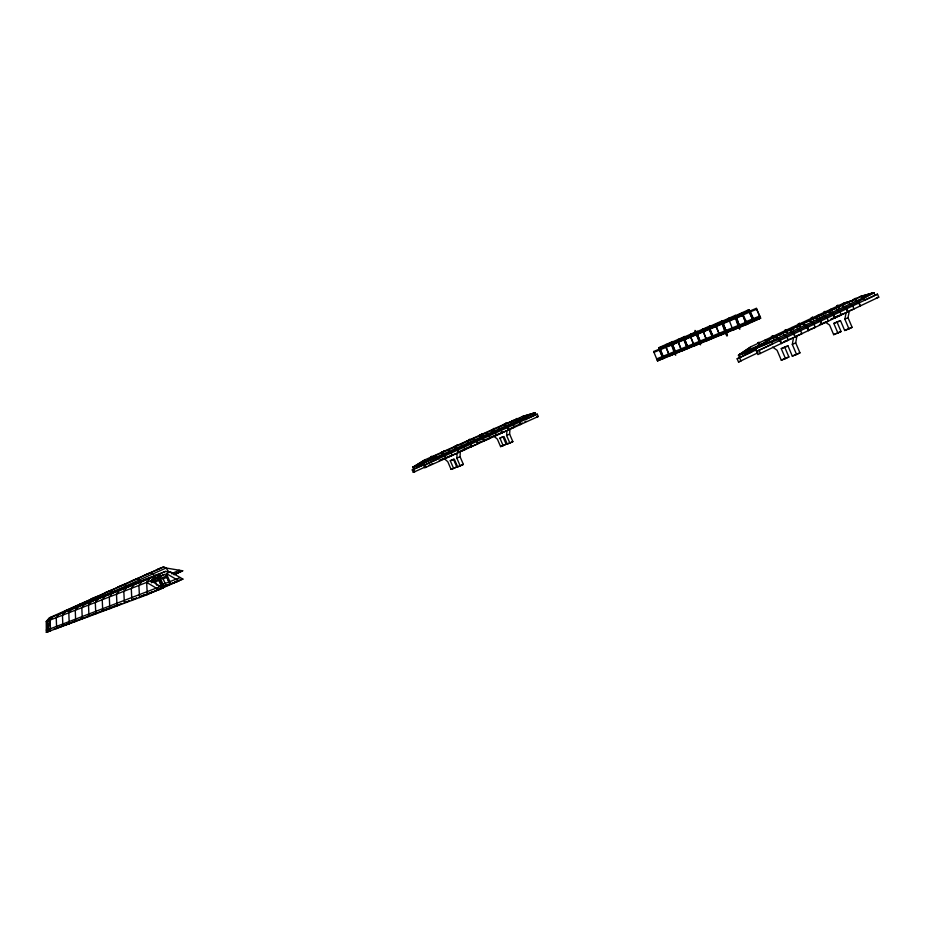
<?xml version="1.0" encoding="UTF-8"?>
<svg xmlns="http://www.w3.org/2000/svg" width="925" height="925" viewBox="0 0 925 925"><rect width="100%" height="100%" fill="white"/><g stroke="black" fill="none" stroke-linecap="round" stroke-linejoin="round"><path stroke-width="1.39" d="M460.303 451.793L460.037 456.672L463.367 464.408L460.188 465.876L456.846 458.129L457.112 453.238L445.353 457.933M509.964 429.304L509.606 434.091L512.855 441.63L509.837 443.017L506.588 435.467L506.946 430.668L496.297 434.935M772.618 347.095L777.069 350.251L781.301 360.195L785.51 358.623L781.267 348.656L788.042 346.066L792.297 356.09L796.575 354.495L792.309 344.447L793.477 337.833L784.435 341.325M796.575 354.495L799.952 352.841L795.697 342.817L796.876 336.214M735.514 316.419L735.167 315.795C736.277 324.201 744.845 340.423 735.514 317.437L722.598 322.813C733.143 347.95 723.188 329.242 722.39 321.125L721.905 321.333C722.749 328.953 732.75 349.384 722.252 322.952L709.567 328.236L713.441 338.099L708.885 326.768L709.163 329.416L712.955 338.296L709.232 328.375L712.481 335.995M711.325 328.063L709.648 326.086L696.12 332.098C710.018 370.624 685.413 306.221 699.531 341.302L662.832 356.345M696.433 332.722L696.12 332.098M825.204 322.039L829.598 325.057L833.668 334.665L837.888 333.069L833.807 323.438L840.582 320.825L844.687 330.514L848.965 328.895L844.849 319.183L846.109 312.731L834.466 317.263M848.965 328.895L852.122 327.346L848.017 317.657L849.277 311.228M697.08 331.335L698.745 333.289L697.08 331.335L683.587 337.336L683.853 339.938L687.576 348.656L683.922 338.908L684.13 339.81M685.992 338.608L684.743 336.492L671.284 342.47C672.278 350.517 680.476 365.803 671.619 344.031L659.837 348.945L663.121 356.217M671.573 343.083L671.284 342.47M679.47 340.365L679.956 341.117L673.839 343.649L672.637 341.556L659.201 347.511L659.456 350.066L663.109 358.634L659.386 349.13L663.56 358.449L660.045 349.823M674.001 343.591L672.891 342.158L659.039 348.309L659.918 347.939L659.907 349.881L659.201 347.511M151.931 581.779L152.613 579.744L164.419 574.46L167.321 575.732L151.688 581.837M759.252 318.801L760.211 317.09M670.405 354.599L670.163 355.188L760.662 318.165L756.315 308.349L749.689 311.112L750.198 311.91M49.73 617.657L46.25 621.542L146.67 582.403L149.688 578.46L165.436 571.419L170.281 571.835L182.907 579.096L147.272 594.648L46.331 632.33L46.25 621.542L49.73 617.657L160.43 568.204M149.688 578.46L52.933 616.674L50.123 620.212L48.146 629.624L46.308 630.087L46.782 629.705M47.984 620.536L50.181 617.912M52.933 616.674L49.742 617.865L46.678 621.484L46.793 632.318M46.331 632.33L48.204 631.139M148.636 593.619L148.243 593.723M140.438 596.706L141.872 596.174M132.876 599.562L134.749 598.857M125.453 602.36L127.292 601.655M104.143 610.338L102.976 610.743M97.021 612.824L95.691 613.483M811.479 318.281L751.169 346.609L738.508 355.165L741.018 361.039L738.52 361.999L737.156 358.796L756.153 349.847M751.169 346.609L738.508 355.165C752.592 352.032 763.032 342.088 775.855 336.422L776.769 338.55L791.037 331.855L793.234 334.087L793.997 333.763M854.642 299.307L861.244 296.243L862.1 298.255L864.239 298.891L864.771 300.151L877.478 294.162L878.75 297.168L757.876 354.576L755.343 348.621L769.068 339.614L775.855 336.422M77.168 620.548L77.977 620.236M65.236 625.046L64.773 625.138M423.87 464.662L412.249 469.9L413.313 472.363L414.782 471.773L412.828 467.264L424.899 459.864L505.975 423.488M424.899 459.864L412.828 467.264L422.748 463.275L435.166 455.713L492.308 430.067L495.129 433.143M444.948 455.805L443.931 455.031L422.748 463.275L435.49 455.586L436.195 457.239L437.583 457.887L438.034 458.916L423.65 465.344L425.153 464.743L537.228 414.146L538.234 416.493L424.725 467.83L422.748 463.275L434.565 457.956M174.004 574.795L182.688 570.806L166.118 568.019L163.69 566.898L64.889 611.136L165.436 571.419M781.301 360.195L784.678 358.542M833.668 334.665L835.772 333.636M785.51 358.623L788.886 356.969L784.666 347.025L788.042 345.73M837.888 333.069L841.045 331.532L836.963 321.912L840.362 320.605M792.297 356.09L799.952 352.841M844.687 330.514L847.843 328.965M792.309 344.447L795.697 342.817M844.849 319.183L848.017 317.657M781.267 348.656L784.666 347.025M833.807 323.438L836.963 321.912M862.1 298.255L873.847 292.67L874.911 295.168M780.284 340.273L779.509 340.597L778.942 339.267L755.343 348.621L770.513 341.556L772.155 342.481L772.722 343.822L756.5 351.327L759.055 350.344L877.478 294.162M738.52 361.999L758.038 352.714M761.761 345.603L751.077 350.656L738.508 355.165L758.327 345.742M806.161 326.375L804.53 325.484L791.372 331.705L793.014 332.607L806.161 326.375L806.716 327.693L807.479 327.369M820.729 321.079L819.978 321.403L817.793 319.217L804.866 325.322L807.051 327.531M818.128 319.067L843.658 307.007L845.808 309.147L846.56 308.834M868.933 294.994L873.847 292.67L861.244 296.243L843.265 304.66M777.254 337.741L779.613 338.712L781.648 343.476M788.759 329.635L790.147 329.092L791.048 331.208L793.349 332.225L795.35 336.943M804.484 324.895L806.831 325.843L808.82 330.514M817.758 318.628L820.082 319.564L822.059 324.212M828.569 310.927L829.956 310.372L830.835 312.442L833.113 313.402L835.067 318.003M841.392 304.892L842.779 304.348L843.646 306.395L845.924 307.343L847.855 311.898M853.995 298.972L855.382 298.417L856.249 300.452L858.516 301.377L860.435 305.909M777.647 338.18L779.278 339.105L792.667 332.769M806.496 326.224L819.423 320.108M833.749 314.905L832.997 315.228L832.454 313.933L819.747 319.946L820.302 321.252M804.207 323.033L829.424 311.216L830.303 313.274L832.778 313.783L845.265 307.875M859.14 302.857L858.4 303.18L857.868 301.908L845.589 307.724L843.97 306.857L873.847 292.67L860.701 296.451M775.023 336.099L776.41 335.555L777.312 337.694M776.41 335.555L776.965 337.856L779.613 338.712M790.147 329.092L790.84 331.913M802.264 323.288L803.652 322.744L804.542 324.848M803.652 322.744L804.207 324.999L806.831 325.843M815.526 317.055L816.914 316.512L817.804 318.593M816.914 316.512L817.469 318.743L820.082 319.564M829.956 310.372L830.511 312.592L833.113 313.402M842.779 304.348L843.438 307.077M855.382 298.417L856.03 301.122L858.18 301.758L873.847 292.67L866.043 295.746M775.67 336.469L789.603 329.947L791.037 331.855M789.407 330.005L803.108 323.6L804.53 325.484M816.174 317.402L842.247 305.181L843.658 307.007M829.216 311.274L842.247 305.181M789.603 329.947L776.202 336.261L777.116 338.388M789.938 329.797L803.108 323.6M758.673 345.568L760.917 344.516M791.326 331.104L790.702 331.37L793.349 332.225M830.511 312.592L831.112 312.326M843.935 306.279L843.334 306.545L845.924 307.343M856.527 300.336L855.937 300.59L858.516 301.377M757.656 342.897L759.009 342.366L760.13 345.002L759.367 345.326L758.477 343.221M771.381 336.457L772.733 335.925L773.855 338.538M784.874 330.132L786.227 329.601L787.325 332.191M798.136 323.912L799.489 323.368L800.252 326.097L799.489 323.368M811.167 317.784L812.532 317.252L813.607 319.807M823.99 311.771L825.031 311.39M836.593 305.863L837.946 305.319L839.01 307.828M759.009 342.366L759.795 345.164M772.733 335.925L773.508 338.7M812.532 317.252L813.283 319.958M837.946 305.319L838.697 307.979M812.323 317.922L837.437 306.14M853.012 300.486L843.808 303.134L836.905 306.337M755.343 348.621L770.513 341.556M444.046 458.453L447.781 461.702L451.099 469.38L456.788 466.952L453.458 459.262L450.278 460.719L453.608 468.42L456.788 466.952M490.238 437.548L493.638 435.999L497.373 439.132L500.598 446.613L506.16 444.231L502.934 436.75L499.916 438.115L503.142 445.619L506.16 444.231M450.278 460.719L454.314 459.124L457.655 466.859L463.367 464.408M499.916 438.115L504.009 436.496L507.258 444.023L512.855 441.63M171.657 573.708L179.253 570.228M424.378 464.442L412.249 469.9M535.668 414.782L525.169 419.58L522.347 416.562L534.823 412.828L535.668 414.782L537.228 414.146M745.804 324.305L733.016 330.109L729.097 320.108L729.178 321.091M739.954 327.277L736.022 317.217M760.662 318.165L746.463 324.629L742.497 314.523L745.677 322.397L699.867 341.163M456.846 458.129L460.037 456.672M506.588 435.467L509.606 434.091M422.667 463.76L412.828 467.264L424.043 462.188M114.18 606.233L110.399 607.945L115.29 606.095M706.006 338.654L703.058 330.942L706.897 340.758L718.39 335.555M712.967 335.787L709.648 329.208M742.729 315.46L653.859 352.39L653.651 351.512L657.502 360.912L668.914 355.755M718.933 333.358L716.17 326.49M683.598 349.638L669.515 356.009L665.769 346.47L668.775 353.905M725.524 330.641L722.171 321.969M160.557 586.485L48.146 629.624L50.517 631.035L50.123 620.212L50.944 617.449L47.973 621.033L48.193 631.879M180.259 577.57L158.672 585.999M745.747 321.784L759.749 316.015L759.494 318.188L746.047 323.681L746.302 321.53M413.313 472.363L426.217 466.524M428.807 465.344L432.669 463.598M442.844 458.997L439.259 460.615L452.302 455.424L450.544 452.047C448.949 451.805 447.469 447.85 448.833 451.527M459.632 451.4L464.512 449.192M465.714 448.637L469.357 446.995M478.086 443.04L481.671 441.422M484.353 440.208L489.105 438.057M511.039 428.125L522.301 423.026M694.455 345.268L681.748 351.026L677.967 341.394L681.008 348.887M738.682 325.265L735.433 316.442M139.698 596.891L143.583 595.133M688.177 348.401L684.246 338.781L696.456 333.694M745.538 322.455L747.886 323.97L657.502 360.912M706.931 340.169L694.201 345.938L690.397 336.214L693.461 343.788M151.284 592.231L147.387 594L154.221 591.422L152.058 592.335M160.395 588.103L162.997 586.924L159.435 578.819L156.556 577.547L153.723 579.073M732.6 329.693L719.835 335.486L715.811 325.635M412.828 467.264L429.697 459.667M443.098 453.655L444.428 454.614L446.012 458.268M454.776 446.451L455.482 448.082L457.297 448.81L458.869 452.452M467.483 440.739L468.189 442.37L469.993 443.087L471.553 446.706M481.197 436.519L482.526 437.444L484.076 441.028M493.557 430.958L494.887 431.871L496.424 435.432M504.599 424.089L505.281 425.673L507.085 426.367L508.611 429.917M517.792 420.054L519.122 420.944L520.636 424.471M436.195 457.239L455.724 448.463L457.817 450.001M454.707 446.96L455.412 448.59L534.823 412.828L522.671 416.435L491.984 430.194L492.678 431.802M524.336 417.545L534.823 412.828L518.925 421.222L517.237 420.759L516.532 419.175M523.342 418.007L534.823 412.828L527.088 415.972M63.987 625.427L67.617 623.797M71.491 622.513L75.145 620.86M444.428 454.614L445.688 458.418M455.655 448.012L457.297 448.81M469.993 443.087L471.241 446.844M482.526 437.444L483.763 441.167M493.256 431.096L494.887 431.871M505.281 425.673L507.085 426.367M516.104 418.886L516.948 418.539L519.122 420.944M657.201 358.634L656.634 358.888L662.67 356.403M442.774 453.805L444.254 454.88L456.8 449.226M456.048 448.313L457.123 449.076L469.495 443.503L470.501 444.266M483.035 438.612L482.029 437.849L469.819 443.353L468.351 442.3M495.384 433.039L494.389 432.276L482.341 437.71L480.884 436.658M494.702 432.137L506.588 426.783L507.582 427.535M519.619 422.101L518.636 421.349L506.888 426.645L505.2 426.182L504.495 424.587M94.755 613.46L91.032 615.148L92.87 614.628M687.113 346.378L684.28 339.741M107.173 608.87L103.311 610.373M700.156 341.036L697.149 334.399M161.181 576.159L152.07 579.767M153.631 578.853L161.482 575.778L153.446 579.293M431.108 456.58L431.917 456.256L432.472 458.43M443.931 450.833L444.416 450.648M456.58 445.156L457.077 444.971M469.067 439.56L469.877 439.225L470.744 441.213M481.382 434.033L482.203 433.698L483.058 435.675M493.534 428.576L494.054 428.379M505.536 423.199L506.067 422.991M520.359 418.262L505.663 423.615M516.948 418.539L518.636 421.349M422.748 463.275L436.507 457.112M134.819 583.548L119.452 590.404L116.492 594.22L117.036 606.025M735.167 315.795L748.764 309.736L752.719 317.055M698.144 333.543L697.508 332.85L698.005 333.613M142.253 580.599L126.794 587.502L123.823 591.352L124.378 603.262M698.468 333.416L698.121 332.595M735.687 315.945L734.982 315.494L736.173 315.737L721.743 322.166L722.668 321.773L725.882 330.502L722.968 323.669M149.838 577.605L134.275 584.542L131.292 588.427L131.859 600.452M716.817 324.802L717.314 325.577L711.186 328.121L710.689 327.358M672.07 343.846L675.689 353.5L671.966 344.863L675.238 351.246L672.001 342.897L671.122 343.279L685.425 336.92L684.546 337.301L685.529 338.804M723.003 322.224L723.362 323.068M723.986 322.802L723.489 322.027M697.866 333.671L696.883 332.156L697.762 331.774L683.425 338.145L684.315 337.764L684.315 339.741L683.587 337.336M736.901 317.437L736.393 316.651L737.04 317.368M709.232 328.375L696.791 333.555L700.618 343.325L696.86 334.526L696.86 332.526L695.958 332.919L710.331 326.525L709.429 326.907L710.423 328.444M735.514 317.437L735.595 318.42M749.828 312.049L749.181 311.32L752.464 319.021L748.545 310.592L749.47 310.199L735.005 316.639L735.942 316.234L739.179 325.057L736.393 318.084M724.125 322.733L723.13 321.183L722.228 321.576L723.223 323.126L723.847 322.86M756.315 308.349L759.61 316.084M737.179 317.31L735.757 315.934M147.272 594.648L146.67 582.403L150.636 580.634L163.193 588.046L159.586 589.144M155.701 590.867L155.111 590.832L170.917 583.929L166.373 573.581L170.281 571.835L172.177 573.778M86.395 602.73L71.664 609.286L68.808 612.893L69.236 623.993M92.951 600.128L78.128 606.731L75.26 610.373L75.7 621.565M99.623 597.492L84.707 604.129L81.828 607.806L82.279 619.091M659.49 348.124L673.319 341.972L672.44 342.342L673.412 343.846M106.41 594.798L91.402 601.481L88.511 605.181L88.985 616.57M708.885 326.768L722.437 320.744L723.13 321.183L708.723 327.589L709.637 327.196L709.938 329.08M667.804 346.17L667.318 345.43L667.942 346.112M721.905 321.333L735.479 315.298M127.523 586.438L112.249 593.249L109.3 597.041L109.821 608.731M685.807 338.677L685.182 337.983L685.668 338.747M61.258 626.317L62.276 626.121M61.339 626.514L63.212 625.728L58.576 627.462M68.45 623.566L70.277 623.057M66.01 624.745L69.479 623.357M73.538 621.912L75.862 620.952L72.266 622.305M87.898 616.223L88.962 616.015L87.008 616.836M93.714 614.316L94.616 613.691M108.41 608.488L109.427 608.072M108.502 608.696L109.52 608.268M115.602 606.025L117.07 605.424M163.875 586.346L165.043 586.103M145.341 594.821L146.416 594.37L140.184 596.718M151.954 592.116L153.134 591.873M672.637 341.556L672.868 342.158M684.743 336.492L686.13 338.55M709.648 326.086L710.851 328.259M722.437 320.744L723.708 322.929M748.764 309.736L748.267 309.956C752.303 313.54 756.083 327.762 750.337 311.841M736.173 315.737L735.259 316.13L736.265 317.703L756.823 309.147M667.318 345.43L672.059 343.453M685.321 337.926L673.516 342.84L674.152 343.533M697.647 332.792L685.633 337.798L686.269 338.492M697.982 332.653L710.215 327.554L710.562 328.387M710.55 327.415L721.766 322.744M723.35 322.085L736.046 316.789L736.404 317.645M736.393 316.651L749.331 311.262M653.651 351.512L659.537 349.06M671.932 343.903L683.922 338.908M735.872 317.287L742.497 314.523M668.96 345.696L672.544 344.192M680.985 340.689L690.998 336.527M696.953 334.041L692.039 336.087L691.553 335.336L692.178 336.029M698.282 333.486L710.897 328.248L709.914 326.71M718.413 325.126L722.263 323.519M725.096 322.339L735.282 318.108M746.036 322.675L759.483 317.159M668.995 355.697L657.062 359.894L746.001 323.542L747.273 323.738M512.068 420.748L520.683 418.181M503.755 424.425L504.9 423.951L505.755 425.465M516.855 419.048L516.231 419.314L516.647 420.991M504.183 424.714L504.819 424.448L505.501 426.043M481.497 434.461L482.122 434.195M479.185 435.455L480.329 434.981L481.023 436.588M466.663 441.075L467.796 440.601L468.501 442.219M469.172 439.988L469.796 439.722M479.624 435.756L480.248 435.478M473.531 438.485L476.629 441.502L477.682 443.931L465.772 448.683M453.955 446.775L455.1 446.301L455.805 447.931M467.09 441.375L468.108 442.867L468.744 442.601M444.035 451.273L444.671 451.007M441.086 452.556L442.219 452.082L442.936 453.724M431.212 457.031L431.848 456.765L432.553 458.384M441.514 452.868L442.15 452.591M481.266 436.958L480.63 437.236L479.936 435.629M454.834 448.822L454.383 447.087L455.019 446.81L455.724 448.44M443.179 454.106L442.532 454.383L441.826 452.741M157.204 569.511L163.69 566.898M425.916 461.378L429.651 459.864M524.81 421.892L526.348 421.28M536.673 417.129L538.234 416.493M144.277 575.246L150.706 572.668L153.122 573.801L155.261 576.957M131.211 581.05L137.571 578.495L139.964 579.663L141.398 581.779M508.831 429.524L514.497 427.246L512.785 423.985C511.19 423.812 509.744 419.95 511.062 423.523M490.377 437.548L502.379 432.738L500.668 429.454C499.072 429.269 497.615 425.373 498.945 428.98M117.972 586.924L124.262 584.403L126.656 585.583M478.156 443.075L490.111 438.3L488.388 434.981C486.793 434.785 485.324 430.888 486.666 434.496M104.583 592.867L110.803 590.393L113.174 591.584M462.026 450.857L465.078 449.631L463.333 446.278C461.725 446.058 460.257 442.115 461.621 445.781M91.032 598.891L97.183 596.44L99.542 597.654M843.808 303.134L852.85 300.544M66.369 611.009L157.585 574.922L158.533 577.096M830.789 309.216L832.165 311.02M848.202 302.336L852.723 305.909L854.018 308.973L848.872 310.962M842.039 305.238L854.862 299.238L855.718 301.272L857.868 301.908M824.302 312.268L825.678 314.084M818.082 315.182L819.457 317.009M835.495 308.314L840.016 311.933L841.334 315.02L830.997 319.033M822.556 314.396L827.112 318.061L828.43 321.172L819.4 324.675M799.293 324.051L798.437 324.409L799.316 326.467M792.008 327.438L793.396 329.288M809.41 320.593L813.965 324.293L815.307 327.427L810.161 329.416M152.694 579.062L164.419 574.46M785.175 330.641L786.03 330.283L786.909 332.353M778.63 333.717L780.029 335.59M796.02 326.895L800.599 330.63L801.94 333.798L796.818 335.775M817.469 318.743L818.082 318.478M151.677 579.952L161.493 576.125M771.681 336.978L772.548 336.619M819.538 318.003L822.14 316.986M151.769 580.16L156.071 578.46M151.862 580.218L155.585 578.414M765.021 340.111L766.432 342.007L738.508 355.165L752.071 348.725L751.077 350.656L751.643 351.974L737.156 358.796M782.4 333.301L787.002 337.082L788.354 340.273L783.232 342.25M817.793 319.217L816.382 317.356L803.443 323.438L804.334 325.542M804.207 324.999L804.819 324.733M757.957 343.429L758.824 343.059L759.714 345.164M768.536 339.822L769.982 341.764L777.301 338.342L778.942 339.267M876.183 298.174L878.75 297.168M776.965 337.856L777.601 337.579M500.598 446.613L503.142 445.619M507.258 444.023L509.837 443.017M752.592 348.528L761.668 344.99M175.75 573.5L182.688 570.806M152.648 581.455L155.331 581.837L159.204 580.333L162.014 587.294L158.452 579.189L159.204 580.333M163.124 578.807L166.118 585.652L163.968 586.554L160.407 578.437L163.124 578.807L167.067 577.281L169.911 584.311L166.327 576.125L167.067 577.281M451.099 469.38L453.608 468.42M457.655 466.859L460.188 465.876M174.698 581.918L178.687 580.403M161.921 587.086L162.499 587.109M162.892 586.716L163.482 586.739M166.026 585.444L166.616 585.467M169.818 584.091L170.42 584.114M170.824 583.71L171.414 583.744M836.824 333.127L841.045 331.532M848.919 328.56L852.122 327.346M85.354 617.461L83.701 618.085L84.522 617.773M56.807 628.121L58.194 627.612M64.38 625.277L68.3 623.808M76.266 620.802L77.469 620.351M78.694 619.889L82.764 618.351M83.585 618.05L90.211 615.541M90.627 615.391L93.159 614.431M98.674 612.362L102.536 610.905L101.449 611.113M105.589 609.748L109.959 608.107M117.972 605.089L121.684 603.69M125.233 602.348L129.014 600.926M132.633 599.562L136.495 598.105M154.718 591.237L156.198 590.682M156.695 590.497L158.684 589.745M58.645 627.52L60.946 626.653M64.449 625.335L65.629 624.895M71.549 622.664L73.144 622.062M80.417 619.322L79.608 619.623M98.397 612.547L100.108 611.899M104.005 610.431L104.872 610.107M105.751 609.783L107.497 609.124M111.023 607.794L112.353 607.286M113.243 606.95L114.492 606.245M118.169 605.1L119.973 604.418M142.832 595.804L144.265 595.261M148.139 593.804L149.122 593.434M150.093 593.075L151.561 592.52M785.73 358.148L788.886 356.969M56.714 627.936L57.304 627.936M54.147 628.896L55.488 628.584M179.739 580.079L182.907 579.096M84.557 603.875L79.851 604.141L82.637 605.181M68.358 610.685L66.033 610.778L68.334 610.893M65.86 610.581L68.149 610.708M75.862 607.933L73.63 607.783L59.061 614.258L56.24 617.819L56.656 628.734M82.198 605.436L79.966 605.274L65.305 611.795L62.472 615.379L62.888 626.387M115.637 592.243L113.312 592.069L98.223 598.787L95.31 602.522L95.795 614.015M122.678 589.456L120.354 589.271L105.172 596.047L102.247 599.805L102.744 611.402M159.967 574.737L157.562 574.541L141.907 581.524L138.912 585.444L139.49 597.573M178.733 571.072L181.023 571.453L175.357 573.789M76.578 605.609L79.781 606.465M658.912 360.276L657.617 359.409M670.336 355.154L670.926 355.373M682.569 350.159L683.17 350.378M695.022 345.071L695.635 345.291M707.718 339.891L708.33 340.111M720.656 334.607L721.269 334.838M734.45 329.462L733.12 328.525M83.389 602.568L85.736 603.805L166.118 568.019L168.963 572.193M830.835 313.066L832.454 313.933M166.373 573.581L178.988 580.877L160.638 587.479M146.67 582.403L159.204 589.849M505.512 426.043L506.588 426.783M494.389 432.276L492.389 429.57M482.029 437.849L480.017 435.12M469.495 443.503L467.726 441.109M443.931 455.031L441.896 452.233M673.701 343.718L673.076 343.036L673.562 343.776M704.63 330.849L703.994 330.144L704.492 330.919M730.241 320.2L729.594 319.483L730.103 320.258M743.261 314.789L742.763 314.003L746.753 322.594M173.935 582.785L174.432 582.6M167.113 585.282L167.598 585.097M136.542 597.932L136.16 598.313M129.049 600.753L128.679 601.134M121.695 603.528L121.337 603.909M104.432 610.269L103.843 610.407M180.225 571.812L179.427 572.17M178.629 572.529L177.831 572.887M177.033 573.246L176.236 573.604M178.479 581.062L177.97 581.258M177.461 581.455L176.952 581.64M176.455 581.837L175.947 582.022M175.438 582.218L174.929 582.415M173.426 582.981L172.917 583.166M172.42 583.363L171.911 583.548M169.587 584.346L169.09 584.531M168.593 584.716L168.096 584.912M162.684 588.231L162.187 588.427M161.702 587.329L161.216 587.514M160.684 588.994L160.187 589.179M155.331 581.837L156.868 585.328M157.689 590.115L157.192 590.3M150.636 580.634L151.596 582.796M494.574 432.01L496.112 435.571M493.383 431.027L492.701 429.431L491.557 429.905L492.412 431.906M492.297 430.067L492.979 431.663M457.123 449.076L457.563 450.105M456.985 448.949L458.557 452.591M444.254 454.88L444.694 455.909M431.524 456.904L432.229 458.534M425.153 464.743L426.228 467.241M518.925 421.222L519.353 422.205M518.821 421.083L520.336 424.598M506.773 426.506L508.311 430.056M684.743 339.544L687.437 346.262L684.604 339.614M660.334 349.696L662.554 354.911M785.695 330.433L786.574 332.503M779.266 338.874L781.301 343.637M779.278 339.105L779.856 340.435M749.978 311.991L752.256 317.749M759.055 350.344L760.442 353.581M707.891 338.504L708.342 339.533M697.288 334.33L699.682 339.926M858.203 301.527L860.123 306.059M845.6 307.493L847.543 312.06M832.789 313.552L834.743 318.154M832.778 313.783L833.321 315.078M829.748 311.054L830.627 313.124M828.893 311.424L829.771 313.483M819.758 319.726L821.724 324.363M815.85 317.564L816.729 319.645M806.496 325.993L808.485 330.676M798.957 324.201L799.836 326.259M793.003 332.376L795.014 337.105M696.386 332.722L696.86 334.526M671.55 343.083L672.001 344.863M82.267 618.316L81.388 618.918L82.267 618.316M666.173 344.424L665.977 345.222L666.173 344.424M678.268 339.371L678.071 340.18L678.268 339.371M690.593 334.226L690.385 335.047L690.593 334.226M703.139 328.988L702.942 329.809L703.139 328.988M715.927 323.646L715.719 324.478L715.927 323.646M728.958 318.2L728.738 319.044L728.958 318.2M742.243 312.65L742.012 313.506L742.243 312.65"/></g></svg>
